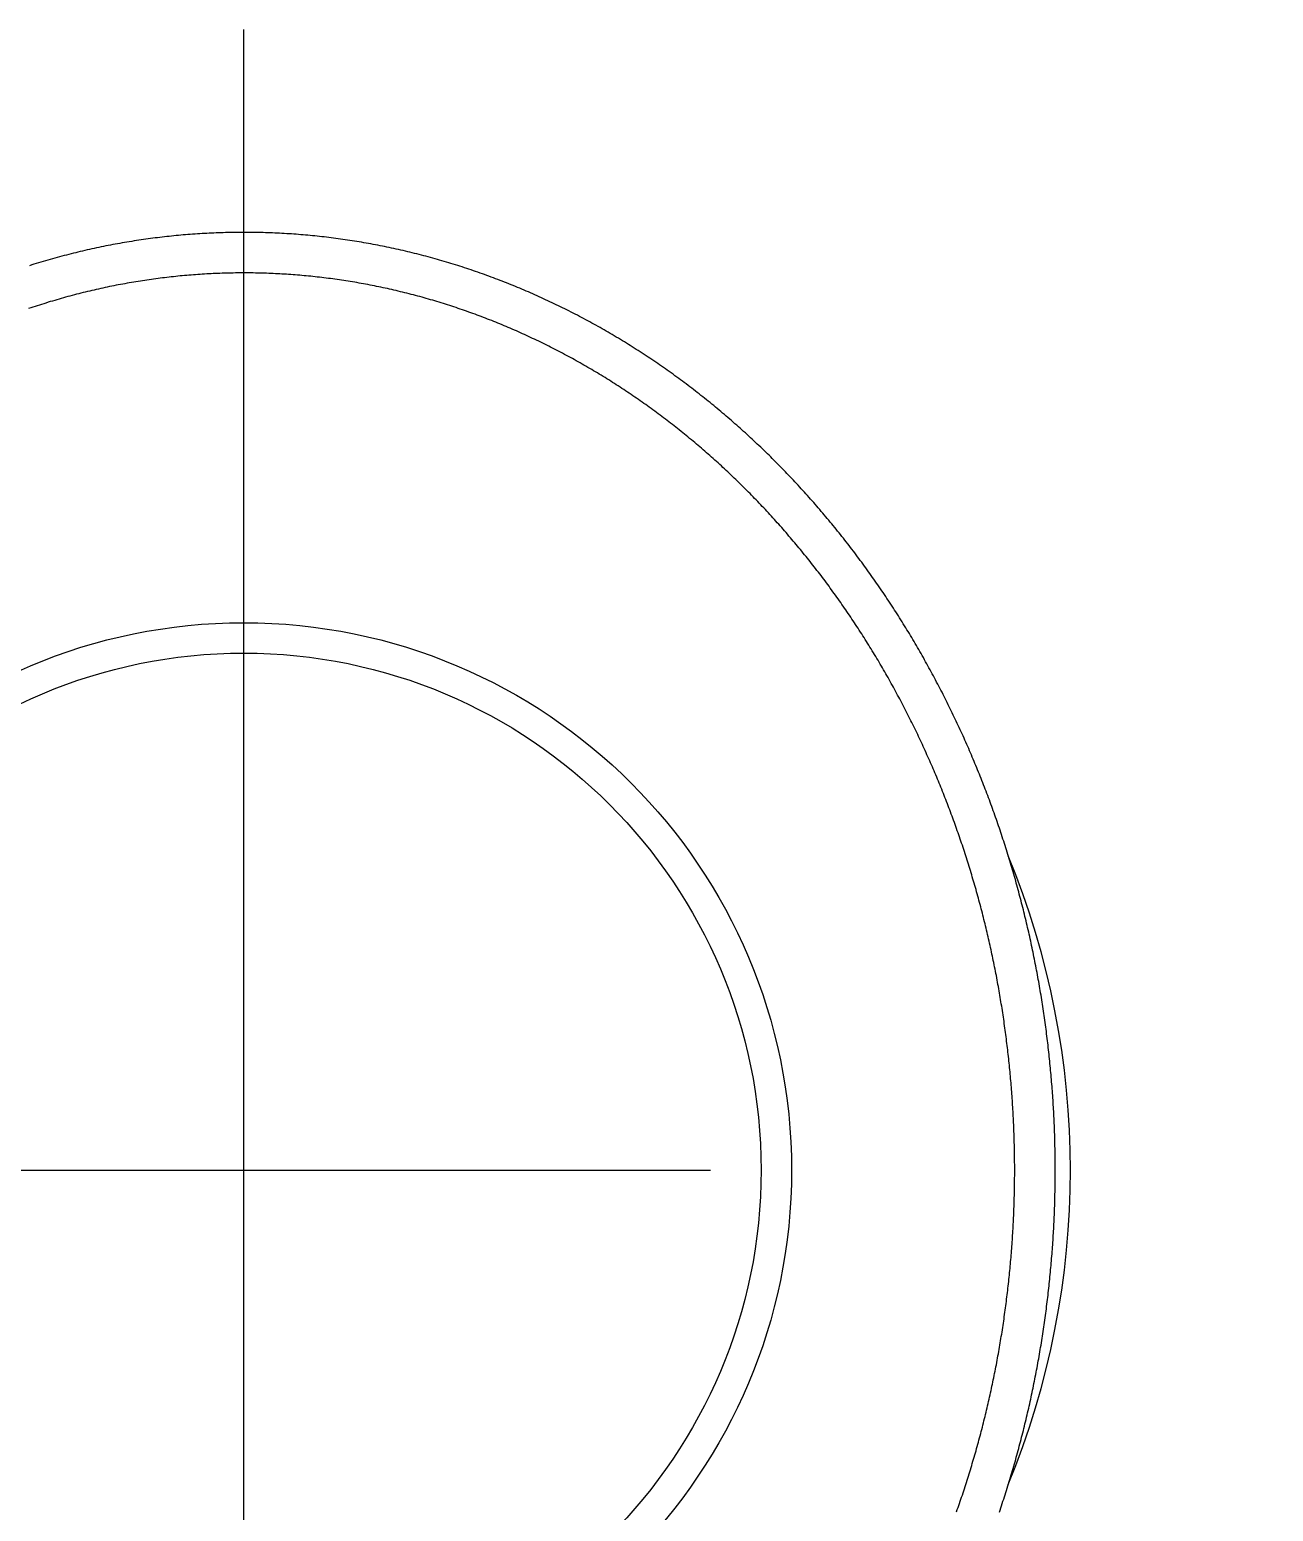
# Model space of a CAD drawing. Extents: x -34 to 19, y -49 to 62.
# Drawn here: x 6.39 to 18.65, y 45.09 to 59.71 of the extents above; entities that cross this region are included whole.
import ezdxf

# ---------------------------------------------------------------- set-up
doc = ezdxf.new("R2010")
doc.units = 0
doc.linetypes.add('CENTER', pattern=[50.8, 31.75, -6.35, 6.35, -6.35])
doc.layers.get('0').update_dxf_attribs({"linetype": 'CONTINUOUS'})
doc.layers.add('CENTER', color=1, linetype='CENTER')

msp = doc.modelspace()

# ---------------------------------------------------------------- linework, layer by layer
at = {"color": 7}
for points in [[(15.9489, 45.0855, 0), (15.9561, 45.107, 0), (15.9633, 45.1286, 0), (15.9705, 45.1501, 0), (15.9776, 45.1716, 0), (15.9847, 45.1932, 0), (15.9917, 45.2148, 0), (15.9987, 45.2364, 0), (16.0056, 45.258, 0), (16.0125, 45.2796, 0), (16.0193, 45.3012, 0), (16.0261, 45.3229, 0), (16.0328, 45.3445, 0), (16.0395, 45.3662, 0), (16.0461, 45.3879, 0), (16.0527, 45.4096, 0), (16.0592, 45.4313, 0), (16.0657, 45.4531, 0), (16.0721, 45.4748, 0), (16.0785, 45.4966, 0), (16.0849, 45.5183, 0), (16.0912, 45.5401, 0), (16.0974, 45.5619, 0), (16.1036, 45.5837, 0), (16.1098, 45.6056, 0), (16.1159, 45.6274, 0), (16.1219, 45.6492, 0), (16.1279, 45.6711, 0), (16.1339, 45.693, 0), (16.1398, 45.7149, 0), (16.1456, 45.7368, 0), (16.1514, 45.7587, 0), (16.1572, 45.7806, 0), (16.1629, 45.8026, 0), (16.1686, 45.8245, 0), (16.1742, 45.8465, 0), (16.1798, 45.8684, 0), (16.1853, 45.8904, 0), (16.1908, 45.9124, 0), (16.1962, 45.9344, 0), (16.2016, 45.9565, 0), (16.2069, 45.9785, 0), (16.2122, 46.0005, 0), (16.2174, 46.0226, 0), (16.2226, 46.0447, 0), (16.2277, 46.0667, 0), (16.2328, 46.0888, 0), (16.2379, 46.1109, 0), (16.2429, 46.133, 0), (16.2478, 46.1551, 0), (16.2527, 46.1773, 0), (16.2576, 46.1994, 0), (16.2624, 46.2216, 0), (16.2671, 46.2437, 0), (16.2718, 46.2659, 0), (16.2765, 46.2881, 0), (16.2811, 46.3103, 0), (16.2857, 46.3325, 0), (16.2902, 46.3547, 0), (16.2946, 46.3769, 0), (16.299, 46.3991, 0), (16.3034, 46.4213, 0), (16.3077, 46.4436, 0), (16.312, 46.4658, 0), (16.3162, 46.4881, 0), (16.3204, 46.5104, 0), (16.3245, 46.5327, 0), (16.3286, 46.555, 0), (16.3326, 46.5773, 0), (16.3366, 46.5996, 0), (16.3406, 46.6219, 0), (16.3445, 46.6442, 0), (16.3483, 46.6665, 0), (16.3521, 46.6889, 0), (16.3558, 46.7112, 0), (16.3595, 46.7336, 0), (16.3632, 46.7559, 0), (16.3668, 46.7783, 0), (16.3703, 46.8007, 0), (16.3738, 46.8231, 0), (16.3773, 46.8455, 0), (16.3807, 46.8679, 0), (16.3841, 46.8903, 0), (16.3874, 46.9127, 0), (16.3906, 46.9351, 0), (16.3939, 46.9576, 0), (16.397, 46.98, 0), (16.4001, 47.0024, 0), (16.4032, 47.0249, 0), (16.4062, 47.0473, 0), (16.4092, 47.0698, 0), (16.4121, 47.0923, 0), (16.415, 47.1147, 0), (16.4179, 47.1372, 0), (16.4206, 47.1597, 0), (16.4234, 47.1822, 0), (16.4261, 47.2047, 0), (16.4287, 47.2272, 0), (16.4313, 47.2497, 0), (16.4338, 47.2722, 0), (16.4363, 47.2948, 0), (16.4388, 47.3173, 0), (16.4412, 47.3398, 0), (16.4435, 47.3623, 0), (16.4458, 47.3849, 0), (16.4481, 47.4074, 0), (16.4503, 47.43, 0), (16.4525, 47.4525, 0), (16.4546, 47.4751, 0), (16.4566, 47.4977, 0), (16.4587, 47.5202, 0), (16.4606, 47.5428, 0), (16.4626, 47.5654, 0), (16.4644, 47.588, 0), (16.4662, 47.6106, 0), (16.468, 47.6331, 0), (16.4698, 47.6557, 0), (16.4714, 47.6783, 0), (16.4731, 47.7009, 0), (16.4746, 47.7235, 0), (16.4762, 47.7461, 0), (16.4777, 47.7687, 0), (16.4791, 47.7914, 0), (16.4805, 47.814, 0), (16.4818, 47.8366, 0), (16.4831, 47.8592, 0), (16.4844, 47.8818, 0), (16.4856, 47.9045, 0), (16.4867, 47.9271, 0), (16.4878, 47.9497, 0), (16.4889, 47.9724, 0), (16.4899, 47.995, 0), (16.4909, 48.0176, 0), (16.4918, 48.0403, 0), (16.4926, 48.0629, 0), (16.4935, 48.0856, 0), (16.4942, 48.1082, 0), (16.495, 48.1309, 0), (16.4956, 48.1535, 0), (16.4962, 48.1762, 0), (16.4968, 48.1988, 0), (16.4974, 48.2215, 0), (16.4978, 48.2441, 0), (16.4983, 48.2668, 0), (16.4986, 48.2894, 0), (16.499, 48.3121, 0), (16.4993, 48.3347, 0), (16.4995, 48.3574, 0), (16.4997, 48.3801, 0), (16.4999, 48.4027, 0), (16.4999, 48.4254, 0), (16.5, 48.448, 0), (16.5, 48.4707, 0), (16.4999, 48.4934, 0), (16.4998, 48.516, 0), (16.4997, 48.5387, 0), (16.4995, 48.5613, 0), (16.4993, 48.584, 0), (16.499, 48.6066, 0), (16.4986, 48.6293, 0), (16.4983, 48.652, 0), (16.4978, 48.6746, 0), (16.4974, 48.6973, 0), (16.4968, 48.7199, 0), (16.4962, 48.7426, 0), (16.4956, 48.7652, 0), (16.495, 48.7879, 0), (16.4942, 48.8105, 0), (16.4935, 48.8332, 0), (16.4926, 48.8558, 0), (16.4918, 48.8784, 0), (16.4909, 48.9011, 0), (16.4899, 48.9237, 0), (16.4889, 48.9464, 0), (16.4878, 48.969, 0), (16.4867, 48.9916, 0), (16.4856, 49.0143, 0), (16.4844, 49.0369, 0), (16.4831, 49.0595, 0), (16.4818, 49.0821, 0), (16.4805, 49.1047, 0), (16.4791, 49.1274, 0), (16.4777, 49.15, 0), (16.4762, 49.1726, 0), (16.4746, 49.1952, 0), (16.4731, 49.2178, 0), (16.4714, 49.2404, 0), (16.4698, 49.263, 0), (16.468, 49.2856, 0), (16.4662, 49.3082, 0), (16.4644, 49.3308, 0), (16.4626, 49.3533, 0), (16.4606, 49.3759, 0), (16.4587, 49.3985, 0), (16.4566, 49.4211, 0), (16.4546, 49.4436, 0), (16.4525, 49.4662, 0), (16.4503, 49.4887, 0), (16.4481, 49.5113, 0), (16.4458, 49.5338, 0), (16.4435, 49.5564, 0), (16.4412, 49.5789, 0), (16.4388, 49.6014, 0), (16.4363, 49.624, 0), (16.4338, 49.6465, 0), (16.4313, 49.669, 0), (16.4287, 49.6915, 0), (16.4261, 49.714, 0), (16.4234, 49.7365, 0), (16.4206, 49.759, 0), (16.4179, 49.7815, 0), (16.415, 49.804, 0), (16.4121, 49.8265, 0), (16.4092, 49.8489, 0), (16.4062, 49.8714, 0), (16.4032, 49.8938, 0), (16.4001, 49.9163, 0), (16.397, 49.9387, 0), (16.3939, 49.9612, 0), (16.3906, 49.9836, 0), (16.3874, 50.006, 0), (16.3841, 50.0284, 0), (16.3807, 50.0508, 0), (16.3773, 50.0733, 0), (16.3738, 50.0956, 0), (16.3703, 50.118, 0), (16.3668, 50.1404, 0), (16.3632, 50.1628, 0), (16.3595, 50.1851, 0), (16.3558, 50.2075, 0), (16.3521, 50.2299, 0), (16.3483, 50.2522, 0), (16.3445, 50.2745, 0), (16.3406, 50.2968, 0), (16.3366, 50.3192, 0), (16.3326, 50.3415, 0), (16.3286, 50.3638, 0), (16.3245, 50.3861, 0), (16.3204, 50.4083, 0), (16.3162, 50.4306, 0), (16.312, 50.4529, 0), (16.3077, 50.4751, 0), (16.3034, 50.4974, 0), (16.299, 50.5196, 0), (16.2946, 50.5418, 0), (16.2902, 50.5641, 0), (16.2856, 50.5863, 0), (16.2811, 50.6085, 0), (16.2765, 50.6307, 0), (16.2718, 50.6528, 0), (16.2671, 50.675, 0), (16.2624, 50.6972, 0), (16.2576, 50.7193, 0), (16.2527, 50.7415, 0), (16.2478, 50.7636, 0), (16.2429, 50.7857, 0), (16.2379, 50.8078, 0), (16.2328, 50.8299, 0), (16.2277, 50.852, 0), (16.2226, 50.8741, 0), (16.2174, 50.8961, 0), (16.2122, 50.9182, 0), (16.2069, 50.9402, 0), (16.2016, 50.9623, 0), (16.1962, 50.9843, 0), (16.1908, 51.0063, 0), (16.1853, 51.0283, 0), (16.1798, 51.0503, 0), (16.1742, 51.0723, 0), (16.1686, 51.0942, 0), (16.1629, 51.1162, 0), (16.1572, 51.1381, 0), (16.1514, 51.16, 0), (16.1456, 51.1819, 0), (16.1398, 51.2038, 0), (16.1339, 51.2257, 0), (16.1279, 51.2476, 0), (16.1219, 51.2695, 0), (16.1159, 51.2913, 0), (16.1098, 51.3132, 0), (16.1036, 51.335, 0), (16.0974, 51.3568, 0), (16.0912, 51.3786, 0), (16.0849, 51.4004, 0), (16.0785, 51.4222, 0), (16.0721, 51.4439, 0), (16.0657, 51.4657, 0), (16.0592, 51.4874, 0), (16.0527, 51.5091, 0), (16.0461, 51.5308, 0), (16.0395, 51.5525, 0), (16.0328, 51.5742, 0), (16.0261, 51.5959, 0), (16.0193, 51.6175, 0), (16.0125, 51.6391, 0), (16.0056, 51.6608, 0), (15.9987, 51.6824, 0), (15.9917, 51.704, 0), (15.9847, 51.7255, 0), (15.9776, 51.7471, 0), (15.9705, 51.7686, 0), (15.9633, 51.7902, 0), (15.9561, 51.8117, 0), (15.9489, 51.8332, 0), (15.9416, 51.8547, 0), (15.9342, 51.8761, 0), (15.9268, 51.8976, 0), (15.9194, 51.919, 0), (15.9119, 51.9405, 0), (15.9043, 51.9619, 0), (15.8967, 51.9833, 0), (15.8891, 52.0046, 0), (15.8814, 52.026, 0), (15.8736, 52.0473, 0), (15.8659, 52.0687, 0), (15.858, 52.09, 0), (15.8501, 52.1113, 0), (15.8422, 52.1326, 0), (15.8342, 52.1538, 0), (15.8262, 52.1751, 0), (15.8181, 52.1963, 0), (15.81, 52.2175, 0), (15.8018, 52.2387, 0), (15.7936, 52.2599, 0), (15.7853, 52.281, 0), (15.777, 52.3022, 0), (15.7686, 52.3233, 0), (15.7602, 52.3444, 0), (15.7517, 52.3655, 0), (15.7432, 52.3866, 0), (15.7346, 52.4076, 0), (15.726, 52.4287, 0), (15.7173, 52.4497, 0), (15.7086, 52.4707, 0), (15.6999, 52.4917, 0), (15.6911, 52.5126, 0), (15.6822, 52.5336, 0), (15.6733, 52.5545, 0), (15.6643, 52.5754, 0), (15.6553, 52.5963, 0), (15.6463, 52.6172, 0), (15.6372, 52.638, 0), (15.628, 52.6589, 0), (15.6188, 52.6797, 0), (15.6096, 52.7005, 0), (15.6003, 52.7212, 0), (15.5909, 52.742, 0), (15.5815, 52.7627, 0), (15.5721, 52.7834, 0), (15.5626, 52.8041, 0), (15.5531, 52.8248, 0), (15.5435, 52.8454, 0), (15.5338, 52.8661, 0), (15.5242, 52.8867, 0), (15.5144, 52.9072, 0), (15.5046, 52.9278, 0), (15.4948, 52.9484, 0), (15.4849, 52.9689, 0), (15.475, 52.9894, 0), (15.465, 53.0099, 0), (15.455, 53.0303, 0), (15.4449, 53.0508, 0), (15.4348, 53.0712, 0), (15.4246, 53.0916, 0), (15.4144, 53.1119, 0), (15.4041, 53.1323, 0), (15.3938, 53.1526, 0), (15.3834, 53.1729, 0), (15.373, 53.1932, 0), (15.3625, 53.2135, 0), (15.352, 53.2337, 0), (15.3414, 53.2539, 0), (15.3308, 53.2741, 0), (15.3202, 53.2943, 0), (15.3095, 53.3144, 0), (15.2987, 53.3345, 0), (15.2879, 53.3546, 0), (15.277, 53.3747, 0), (15.2661, 53.3948, 0), (15.2552, 53.4148, 0), (15.2441, 53.4348, 0), (15.2331, 53.4548, 0), (15.222, 53.4747, 0), (15.2108, 53.4947, 0), (15.1996, 53.5146, 0), (15.1884, 53.5344, 0), (15.1771, 53.5543, 0), (15.1657, 53.5741, 0), (15.1543, 53.5939, 0), (15.1429, 53.6137, 0), (15.1314, 53.6334, 0), (15.1198, 53.6532, 0), (15.1083, 53.6729, 0), (15.0966, 53.6925, 0), (15.0849, 53.7122, 0), (15.0732, 53.7318, 0), (15.0614, 53.7514, 0), (15.0496, 53.7709, 0), (15.0377, 53.7905, 0), (15.0258, 53.81, 0), (15.0138, 53.8295, 0), (15.0017, 53.8489, 0), (14.9897, 53.8683, 0), (14.9776, 53.8877, 0), (14.9654, 53.9071, 0), (14.9532, 53.9264, 0), (14.9409, 53.9457, 0), (14.9286, 53.965, 0), (14.9162, 53.9842, 0), (14.9038, 54.0035, 0), (14.8913, 54.0226, 0), (14.8788, 54.0418, 0), (14.8663, 54.0609, 0), (14.8537, 54.08, 0), (14.841, 54.0991, 0), (14.8283, 54.1181, 0), (14.8156, 54.1371, 0), (14.8028, 54.1561, 0), (14.79, 54.175, 0), (14.7771, 54.1939, 0), (14.7641, 54.2128, 0), (14.7511, 54.2317, 0), (14.7381, 54.2505, 0), (14.725, 54.2693, 0), (14.7119, 54.288, 0), (14.6987, 54.3067, 0), (14.6855, 54.3254, 0), (14.6723, 54.3441, 0), (14.6589, 54.3627, 0), (14.6456, 54.3813, 0), (14.6322, 54.3998, 0), (14.6187, 54.4184, 0), (14.6052, 54.4368, 0), (14.5917, 54.4553, 0), (14.5781, 54.4737, 0), (14.5644, 54.4921, 0), (14.5507, 54.5105, 0), (14.537, 54.5288, 0), (14.5232, 54.547, 0), (14.5094, 54.5653, 0), (14.4955, 54.5835, 0), (14.4816, 54.6017, 0), (14.4676, 54.6198, 0), (14.4536, 54.6379, 0), (14.4396, 54.656, 0), (14.4254, 54.674, 0), (14.4113, 54.692, 0), (14.3971, 54.71, 0), (14.3828, 54.7279, 0), (14.3685, 54.7458, 0), (14.3542, 54.7637, 0), (14.3398, 54.7815, 0), (14.3254, 54.7992, 0), (14.3109, 54.817, 0), (14.2964, 54.8347, 0), (14.2818, 54.8524, 0), (14.2672, 54.87, 0), (14.2525, 54.8876, 0), (14.2378, 54.9051, 0), (14.2231, 54.9226, 0), (14.2083, 54.9401, 0), (14.1934, 54.9576, 0), (14.1785, 54.975, 0), (14.1636, 54.9923, 0), (14.1486, 55.0096, 0), (14.1336, 55.0269, 0), (14.1185, 55.0442, 0), (14.1034, 55.0614, 0), (14.0882, 55.0785, 0), (14.073, 55.0956, 0), (14.0577, 55.1127, 0), (14.0424, 55.1298, 0), (14.0271, 55.1468, 0), (14.0117, 55.1637, 0), (13.9963, 55.1806, 0), (13.9808, 55.1975, 0), (13.9653, 55.2144, 0), (13.9497, 55.2312, 0), (13.9341, 55.2479, 0), (13.9184, 55.2646, 0), (13.9027, 55.2813, 0), (13.887, 55.2979, 0), (13.8712, 55.3145, 0), (13.8553, 55.3311, 0), (13.8394, 55.3476, 0), (13.8235, 55.3641, 0), (13.8075, 55.3805, 0), (13.7915, 55.3969, 0), (13.7754, 55.4132, 0), (13.7593, 55.4295, 0), (13.7432, 55.4457, 0), (13.727, 55.4619, 0), (13.7107, 55.4781, 0), (13.6945, 55.4942, 0), (13.6781, 55.5103, 0), (13.6618, 55.5263, 0), (13.6453, 55.5423, 0), (13.6289, 55.5583, 0), (13.6124, 55.5742, 0), (13.5958, 55.59, 0), (13.5792, 55.6058, 0), (13.5626, 55.6216, 0), (13.5459, 55.6373, 0), (13.5292, 55.653, 0), (13.5124, 55.6686, 0), (13.4956, 55.6842, 0), (13.4787, 55.6998, 0), (13.4618, 55.7152, 0), (13.4449, 55.7307, 0), (13.4279, 55.7461, 0), (13.4109, 55.7615, 0), (13.3938, 55.7768, 0), (13.3767, 55.792, 0), (13.3595, 55.8072, 0), (13.3423, 55.8224, 0), (13.3251, 55.8375, 0), (13.3078, 55.8526, 0), (13.2904, 55.8676, 0), (13.2731, 55.8826, 0), (13.2556, 55.8975, 0), (13.2382, 55.9124, 0), (13.2207, 55.9273, 0), (13.2031, 55.9421, 0), (13.1855, 55.9568, 0), (13.1679, 55.9715, 0), (13.1502, 55.9861, 0), (13.1325, 56.0007, 0), (13.1147, 56.0153, 0), (13.0969, 56.0298, 0), (13.0791, 56.0442, 0), (13.0612, 56.0586, 0), (13.0433, 56.073, 0), (13.0253, 56.0873, 0), (13.0072, 56.1015, 0), (12.9892, 56.1157, 0), (12.9711, 56.1299, 0), (12.9529, 56.144, 0), (12.9347, 56.158, 0), (12.9165, 56.172, 0), (12.8982, 56.186, 0), (12.8799, 56.1999, 0), (12.8615, 56.2138, 0), (12.8431, 56.2276, 0), (12.8246, 56.2413, 0), (12.8061, 56.255, 0), (12.7876, 56.2686, 0), (12.769, 56.2822, 0), (12.7504, 56.2958, 0), (12.7318, 56.3093, 0), (12.713, 56.3227, 0), (12.6943, 56.3361, 0), (12.6755, 56.3494, 0), (12.6567, 56.3627, 0), (12.6378, 56.3759, 0), (12.6189, 56.3891, 0), (12.6, 56.4022, 0), (12.581, 56.4153, 0), (12.5619, 56.4283, 0), (12.5428, 56.4413, 0), (12.5237, 56.4542, 0), (12.5046, 56.467, 0), (12.4854, 56.4798, 0), (12.4661, 56.4926, 0), (12.4469, 56.5052, 0), (12.4275, 56.5179, 0), (12.4082, 56.5304, 0), (12.3888, 56.543, 0), (12.3693, 56.5554, 0), (12.3499, 56.5678, 0), (12.3303, 56.5802, 0), (12.3108, 56.5925, 0), (12.2912, 56.6047, 0), (12.2715, 56.6169, 0), (12.2519, 56.629, 0), (12.2321, 56.6411, 0), (12.2124, 56.6531, 0), (12.1926, 56.665, 0), (12.1728, 56.6769, 0), (12.1529, 56.6888, 0), (12.133, 56.7005, 0), (12.113, 56.7123, 0), (12.093, 56.7239, 0), (12.073, 56.7355, 0), (12.0529, 56.7471, 0), (12.0328, 56.7586, 0), (12.0127, 56.77, 0), (11.9925, 56.7814, 0), (11.9723, 56.7927, 0), (11.952, 56.8039, 0), (11.9317, 56.8151, 0), (11.9114, 56.8262, 0), (11.891, 56.8373, 0), (11.8706, 56.8483, 0), (11.8501, 56.8592, 0), (11.8296, 56.8701, 0), (11.8091, 56.8809, 0), (11.7886, 56.8917, 0), (11.768, 56.9024, 0), (11.7473, 56.913, 0), (11.7267, 56.9236, 0), (11.706, 56.9341, 0), (11.6852, 56.9445, 0), (11.6645, 56.9549, 0), (11.6437, 56.9652, 0), (11.6228, 56.9755, 0), (11.6019, 56.9857, 0), (11.581, 56.9958, 0), (11.5601, 57.0059, 0), (11.5391, 57.0159, 0), (11.5181, 57.0258, 0), (11.4971, 57.0357, 0), (11.476, 57.0455, 0), (11.4549, 57.0552, 0), (11.4338, 57.0649, 0), (11.4126, 57.0745, 0), (11.3914, 57.084, 0), (11.3702, 57.0935, 0), (11.3489, 57.1029, 0), (11.3276, 57.1122, 0), (11.3063, 57.1215, 0), (11.2849, 57.1307, 0), (11.2635, 57.1399, 0), (11.2421, 57.1489, 0), (11.2207, 57.1579, 0), (11.1992, 57.1669, 0), (11.1777, 57.1757, 0), (11.1562, 57.1845, 0), (11.1346, 57.1933, 0), (11.113, 57.2019, 0), (11.0914, 57.2105, 0), (11.0698, 57.2191, 0), (11.0481, 57.2275, 0), (11.0264, 57.2359, 0), (11.0047, 57.2443, 0), (10.9829, 57.2525, 0), (10.9611, 57.2607, 0), (10.9393, 57.2688, 0), (10.9175, 57.2769, 0), (10.8956, 57.2848, 0), (10.8737, 57.2927, 0), (10.8518, 57.3006, 0), (10.8299, 57.3083, 0), (10.8079, 57.316, 0), (10.7859, 57.3237, 0), (10.7639, 57.3312, 0), (10.7419, 57.3387, 0), (10.7198, 57.3461, 0), (10.6977, 57.3535, 0), (10.6756, 57.3607, 0), (10.6535, 57.3679, 0), (10.6313, 57.375, 0), (10.6091, 57.3821, 0), (10.5869, 57.3891, 0), (10.5647, 57.396, 0), (10.5425, 57.4028, 0), (10.5202, 57.4096, 0), (10.4979, 57.4163, 0), (10.4756, 57.4229, 0), (10.4533, 57.4294, 0), (10.4309, 57.4359, 0), (10.4085, 57.4423, 0), (10.3861, 57.4486, 0), (10.3637, 57.4548, 0), (10.3413, 57.461, 0), (10.3188, 57.4671, 0), (10.2964, 57.4731, 0), (10.2739, 57.4791, 0), (10.2514, 57.485, 0), (10.2288, 57.4908, 0), (10.2063, 57.4965, 0), (10.1837, 57.5021, 0), (10.1611, 57.5077, 0), (10.1385, 57.5132, 0), (10.1159, 57.5187, 0), (10.0933, 57.524, 0), (10.0707, 57.5293, 0), (10.048, 57.5345, 0), (10.0253, 57.5396, 0), (10.0026, 57.5447, 0), (9.97989, 57.5497, 0), (9.95717, 57.5546, 0), (9.93442, 57.5594, 0), (9.91167, 57.5642, 0), (9.88889, 57.5688, 0), (9.86611, 57.5734, 0), (9.84331, 57.578, 0), (9.82049, 57.5824, 0), (9.79767, 57.5868, 0), (9.77483, 57.5911, 0), (9.75197, 57.5953, 0), (9.72911, 57.5995, 0), (9.70623, 57.6036, 0), (9.68334, 57.6076, 0), (9.66044, 57.6115, 0), (9.63752, 57.6153, 0), (9.6146, 57.6191, 0), (9.59166, 57.6228, 0), (9.56871, 57.6264, 0), (9.54576, 57.6299, 0), (9.52279, 57.6334, 0), (9.49981, 57.6368, 0), (9.47682, 57.6401, 0), (9.45383, 57.6433, 0), (9.43082, 57.6465, 0), (9.4078, 57.6496, 0), (9.38478, 57.6526, 0), (9.36175, 57.6555, 0), (9.33871, 57.6584, 0), (9.31566, 57.6611, 0), (9.2926, 57.6638, 0), (9.26954, 57.6665, 0), (9.24647, 57.669, 0), (9.22339, 57.6715, 0), (9.20031, 57.6738, 0), (9.17721, 57.6762, 0), (9.15412, 57.6784, 0), (9.13101, 57.6805, 0), (9.10791, 57.6826, 0), (9.08479, 57.6846, 0), (9.06167, 57.6865, 0), (9.03855, 57.6884, 0), (9.01542, 57.6901, 0), (8.99229, 57.6918, 0), (8.96916, 57.6934, 0), (8.94602, 57.695, 0), (8.92288, 57.6964, 0), (8.89974, 57.6978, 0), (8.87659, 57.6991, 0), (8.85344, 57.7003, 0), (8.83029, 57.7015, 0), (8.80713, 57.7025, 0), (8.78397, 57.7035, 0), (8.76081, 57.7044, 0), (8.73765, 57.7053, 0), (8.71448, 57.706, 0), (8.69131, 57.7067, 0), (8.66814, 57.7073, 0), (8.64497, 57.7078, 0), (8.6218, 57.7083, 0), (8.59862, 57.7087, 0), (8.57545, 57.709, 0), (8.55227, 57.7092, 0), (8.52909, 57.7093, 0), (8.50591, 57.7094, 0), (8.48273, 57.7093, 0), (8.45955, 57.7092, 0), (8.43637, 57.7091, 0), (8.41319, 57.7088, 0), (8.39001, 57.7085, 0), (8.36682, 57.7081, 0), (8.34364, 57.7076, 0), (8.32046, 57.707, 0), (8.29728, 57.7064, 0), (8.27409, 57.7057, 0), (8.25091, 57.7049, 0), (8.22773, 57.704, 0), (8.20455, 57.7031, 0), (8.18138, 57.702, 0), (8.1582, 57.7009, 0), (8.13502, 57.6997, 0), (8.11185, 57.6985, 0), (8.08867, 57.6971, 0), (8.0655, 57.6957, 0), (8.04233, 57.6942, 0), (8.01916, 57.6926, 0), (7.996, 57.691, 0), (7.97283, 57.6893, 0), (7.94967, 57.6875, 0), (7.92651, 57.6856, 0), (7.90336, 57.6836, 0), (7.8802, 57.6816, 0), (7.85705, 57.6794, 0), (7.8339, 57.6772, 0), (7.81076, 57.675, 0), (7.78762, 57.6726, 0), (7.76448, 57.6702, 0), (7.74134, 57.6677, 0), (7.71821, 57.6651, 0), (7.69509, 57.6624, 0), (7.67196, 57.6597, 0), (7.64884, 57.6569, 0), (7.62573, 57.654, 0), (7.60261, 57.651, 0), (7.5795, 57.6479, 0), (7.5564, 57.6448, 0), (7.5333, 57.6416, 0), (7.5102, 57.6383, 0), (7.48711, 57.6349, 0), (7.46402, 57.6315, 0), (7.44093, 57.628, 0), (7.41785, 57.6244, 0), (7.39478, 57.6207, 0), (7.37171, 57.6169, 0), (7.34865, 57.6131, 0), (7.32559, 57.6092, 0), (7.30253, 57.6052, 0), (7.27948, 57.6011, 0), (7.25644, 57.5969, 0), (7.2334, 57.5927, 0), (7.21037, 57.5884, 0), (7.18734, 57.584, 0), (7.16432, 57.5795, 0), (7.14131, 57.575, 0), (7.1183, 57.5704, 0), (7.0953, 57.5657, 0), (7.0723, 57.5609, 0), (7.04932, 57.556, 0), (7.02634, 57.5511, 0), (7.00336, 57.5461, 0), (6.98039, 57.541, 0), (6.95744, 57.5358, 0), (6.93448, 57.5305, 0), (6.91154, 57.5252, 0), (6.8886, 57.5198, 0), (6.86567, 57.5143, 0), (6.84275, 57.5087, 0), (6.81984, 57.5031, 0), (6.79693, 57.4973, 0), (6.77404, 57.4915, 0), (6.75115, 57.4856, 0), (6.72827, 57.4797, 0), (6.7054, 57.4736, 0), (6.68254, 57.4675, 0), (6.65969, 57.4613, 0), (6.63684, 57.455, 0), (6.61401, 57.4486, 0), (6.59118, 57.4422, 0), (6.56837, 57.4357, 0), (6.54556, 57.4291, 0), (6.52277, 57.4224, 0), (6.49998, 57.4156, 0), (6.4772, 57.4088, 0), (6.45444, 57.4019, 0), (6.43168, 57.3949, 0), (6.40894, 57.3878, 0), (6.3862, 57.3806, 0)], [(15.5272, 45.0903, 0), (15.5345, 45.1108, 0), (15.5417, 45.1314, 0), (15.5488, 45.152, 0), (15.556, 45.1726, 0), (15.563, 45.1932, 0), (15.57, 45.2139, 0), (15.577, 45.2345, 0), (15.5839, 45.2552, 0), (15.5908, 45.2759, 0), (15.5976, 45.2966, 0), (15.6044, 45.3173, 0), (15.6112, 45.338, 0), (15.6179, 45.3588, 0), (15.6245, 45.3795, 0), (15.6311, 45.4003, 0), (15.6377, 45.4211, 0), (15.6442, 45.4419, 0), (15.6506, 45.4627, 0), (15.6571, 45.4836, 0), (15.6634, 45.5044, 0), (15.6698, 45.5253, 0), (15.676, 45.5461, 0), (15.6823, 45.567, 0), (15.6885, 45.5879, 0), (15.6946, 45.6088, 0), (15.7007, 45.6298, 0), (15.7067, 45.6507, 0), (15.7127, 45.6716, 0), (15.7187, 45.6926, 0), (15.7246, 45.7136, 0), (15.7305, 45.7346, 0), (15.7363, 45.7556, 0), (15.7421, 45.7766, 0), (15.7478, 45.7976, 0), (15.7535, 45.8187, 0), (15.7591, 45.8397, 0), (15.7647, 45.8608, 0), (15.7702, 45.8819, 0), (15.7757, 45.903, 0), (15.7812, 45.9241, 0), (15.7866, 45.9452, 0), (15.7919, 45.9663, 0), (15.7972, 45.9875, 0), (15.8025, 46.0086, 0), (15.8077, 46.0298, 0), (15.8129, 46.0509, 0), (15.818, 46.0721, 0), (15.8231, 46.0933, 0), (15.8281, 46.1145, 0), (15.8331, 46.1357, 0), (15.8381, 46.157, 0), (15.843, 46.1782, 0), (15.8478, 46.1995, 0), (15.8526, 46.2207, 0), (15.8574, 46.242, 0), (15.8621, 46.2633, 0), (15.8667, 46.2846, 0), (15.8714, 46.3059, 0), (15.8759, 46.3272, 0), (15.8804, 46.3485, 0), (15.8849, 46.3698, 0), (15.8894, 46.3912, 0), (15.8937, 46.4125, 0), (15.8981, 46.4339, 0), (15.9024, 46.4553, 0), (15.9066, 46.4766, 0), (15.9108, 46.498, 0), (15.915, 46.5194, 0), (15.9191, 46.5408, 0), (15.9232, 46.5623, 0), (15.9272, 46.5837, 0), (15.9312, 46.6051, 0), (15.9351, 46.6266, 0), (15.939, 46.648, 0), (15.9428, 46.6695, 0), (15.9466, 46.6909, 0), (15.9503, 46.7124, 0), (15.954, 46.7339, 0), (15.9577, 46.7554, 0), (15.9613, 46.7769, 0), (15.9648, 46.7984, 0), (15.9683, 46.8199, 0), (15.9718, 46.8414, 0), (15.9752, 46.863, 0), (15.9786, 46.8845, 0), (15.9819, 46.9061, 0), (15.9852, 46.9276, 0), (15.9884, 46.9492, 0), (15.9916, 46.9707, 0), (15.9948, 46.9923, 0), (15.9978, 47.0139, 0), (16.0009, 47.0355, 0), (16.0039, 47.0571, 0), (16.0069, 47.0787, 0), (16.0098, 47.1003, 0), (16.0126, 47.1219, 0), (16.0154, 47.1435, 0), (16.0182, 47.1652, 0), (16.0209, 47.1868, 0), (16.0236, 47.2084, 0), (16.0263, 47.2301, 0), (16.0288, 47.2517, 0), (16.0314, 47.2734, 0), (16.0339, 47.2951, 0), (16.0363, 47.3167, 0), (16.0387, 47.3384, 0), (16.0411, 47.3601, 0), (16.0434, 47.3818, 0), (16.0457, 47.4034, 0), (16.0479, 47.4251, 0), (16.05, 47.4468, 0), (16.0522, 47.4685, 0), (16.0542, 47.4903, 0), (16.0563, 47.512, 0), (16.0583, 47.5337, 0), (16.0602, 47.5554, 0), (16.0621, 47.5771, 0), (16.064, 47.5989, 0), (16.0658, 47.6206, 0), (16.0675, 47.6423, 0), (16.0692, 47.6641, 0), (16.0709, 47.6858, 0), (16.0725, 47.7076, 0), (16.0741, 47.7293, 0), (16.0756, 47.7511, 0), (16.0771, 47.7728, 0), (16.0785, 47.7946, 0), (16.0799, 47.8164, 0), (16.0812, 47.8381, 0), (16.0825, 47.8599, 0), (16.0838, 47.8817, 0), (16.085, 47.9035, 0), (16.0861, 47.9252, 0), (16.0872, 47.947, 0), (16.0883, 47.9688, 0), (16.0893, 47.9906, 0), (16.0903, 48.0124, 0), (16.0912, 48.0342, 0), (16.0921, 48.056, 0), (16.0929, 48.0778, 0), (16.0937, 48.0995, 0), (16.0944, 48.1213, 0), (16.0951, 48.1431, 0), (16.0958, 48.1649, 0), (16.0964, 48.1868, 0), (16.0969, 48.2086, 0), (16.0975, 48.2304, 0), (16.0979, 48.2522, 0), (16.0983, 48.274, 0), (16.0987, 48.2958, 0), (16.099, 48.3176, 0), (16.0993, 48.3394, 0), (16.0995, 48.3612, 0), (16.0997, 48.383, 0), (16.0999, 48.4048, 0), (16.0999, 48.4266, 0), (16.1, 48.4485, 0), (16.1, 48.4703, 0), (16.0999, 48.4921, 0), (16.0999, 48.5139, 0), (16.0997, 48.5357, 0), (16.0995, 48.5575, 0), (16.0993, 48.5793, 0), (16.099, 48.6011, 0), (16.0987, 48.6229, 0), (16.0983, 48.6448, 0), (16.0979, 48.6666, 0), (16.0975, 48.6884, 0), (16.0969, 48.7102, 0), (16.0964, 48.732, 0), (16.0958, 48.7538, 0), (16.0951, 48.7756, 0), (16.0944, 48.7974, 0), (16.0937, 48.8192, 0), (16.0929, 48.841, 0), (16.0921, 48.8628, 0), (16.0912, 48.8846, 0), (16.0903, 48.9064, 0), (16.0893, 48.9281, 0), (16.0883, 48.9499, 0), (16.0872, 48.9717, 0), (16.0861, 48.9935, 0), (16.085, 49.0153, 0), (16.0838, 49.0371, 0), (16.0825, 49.0588, 0), (16.0812, 49.0806, 0), (16.0799, 49.1024, 0), (16.0785, 49.1241, 0), (16.0771, 49.1459, 0), (16.0756, 49.1677, 0), (16.0741, 49.1894, 0), (16.0725, 49.2112, 0), (16.0709, 49.2329, 0), (16.0692, 49.2547, 0), (16.0675, 49.2764, 0), (16.0658, 49.2981, 0), (16.064, 49.3199, 0), (16.0621, 49.3416, 0), (16.0602, 49.3633, 0), (16.0583, 49.385, 0), (16.0563, 49.4068, 0), (16.0542, 49.4285, 0), (16.0522, 49.4502, 0), (16.05, 49.4719, 0), (16.0479, 49.4936, 0), (16.0457, 49.5153, 0), (16.0434, 49.537, 0), (16.0411, 49.5586, 0), (16.0387, 49.5803, 0), (16.0363, 49.602, 0), (16.0339, 49.6237, 0), (16.0314, 49.6453, 0), (16.0288, 49.667, 0), (16.0263, 49.6886, 0), (16.0236, 49.7103, 0), (16.0209, 49.7319, 0), (16.0182, 49.7536, 0), (16.0154, 49.7752, 0), (16.0126, 49.7968, 0), (16.0098, 49.8184, 0), (16.0069, 49.84, 0), (16.0039, 49.8616, 0), (16.0009, 49.8832, 0), (15.9978, 49.9048, 0), (15.9948, 49.9264, 0), (15.9916, 49.948, 0), (15.9884, 49.9695, 0), (15.9852, 49.9911, 0), (15.9819, 50.0127, 0), (15.9786, 50.0342, 0), (15.9752, 50.0557, 0), (15.9718, 50.0773, 0), (15.9683, 50.0988, 0), (15.9648, 50.1203, 0), (15.9613, 50.1418, 0), (15.9577, 50.1633, 0), (15.954, 50.1848, 0), (15.9503, 50.2063, 0), (15.9466, 50.2278, 0), (15.9428, 50.2493, 0), (15.939, 50.2707, 0), (15.9351, 50.2922, 0), (15.9312, 50.3136, 0), (15.9272, 50.335, 0), (15.9232, 50.3565, 0), (15.9191, 50.3779, 0), (15.915, 50.3993, 0), (15.9108, 50.4207, 0), (15.9066, 50.4421, 0), (15.9024, 50.4635, 0), (15.8981, 50.4848, 0), (15.8937, 50.5062, 0), (15.8894, 50.5275, 0), (15.8849, 50.5489, 0), (15.8804, 50.5702, 0), (15.8759, 50.5915, 0), (15.8714, 50.6129, 0), (15.8667, 50.6342, 0), (15.8621, 50.6554, 0), (15.8574, 50.6767, 0), (15.8526, 50.698, 0), (15.8478, 50.7193, 0), (15.843, 50.7405, 0), (15.8381, 50.7617, 0), (15.8331, 50.783, 0), (15.8281, 50.8042, 0), (15.8231, 50.8254, 0), (15.818, 50.8466, 0), (15.8129, 50.8678, 0), (15.8077, 50.889, 0), (15.8025, 50.9101, 0), (15.7972, 50.9313, 0), (15.7919, 50.9524, 0), (15.7866, 50.9735, 0), (15.7812, 50.9946, 0), (15.7757, 51.0158, 0), (15.7702, 51.0368, 0), (15.7647, 51.0579, 0), (15.7591, 51.079, 0), (15.7535, 51.1, 0), (15.7478, 51.1211, 0), (15.7421, 51.1421, 0), (15.7363, 51.1631, 0), (15.7305, 51.1841, 0), (15.7246, 51.2051, 0), (15.7187, 51.2261, 0), (15.7128, 51.2471, 0), (15.7067, 51.268, 0), (15.7007, 51.289, 0), (15.6946, 51.3099, 0), (15.6885, 51.3308, 0), (15.6823, 51.3517, 0), (15.676, 51.3726, 0), (15.6698, 51.3935, 0), (15.6634, 51.4143, 0), (15.6571, 51.4352, 0), (15.6507, 51.456, 0), (15.6442, 51.4768, 0), (15.6377, 51.4976, 0), (15.6311, 51.5184, 0), (15.6245, 51.5392, 0), (15.6179, 51.5599, 0), (15.6112, 51.5807, 0), (15.6044, 51.6014, 0), (15.5976, 51.6221, 0), (15.5908, 51.6428, 0), (15.5839, 51.6635, 0), (15.577, 51.6842, 0), (15.57, 51.7048, 0), (15.563, 51.7255, 0), (15.556, 51.7461, 0), (15.5488, 51.7667, 0), (15.5417, 51.7873, 0), (15.5345, 51.8079, 0), (15.5272, 51.8284, 0), (15.5199, 51.849, 0), (15.5126, 51.8695, 0), (15.5052, 51.89, 0), (15.4978, 51.9105, 0), (15.4903, 51.931, 0), (15.4828, 51.9515, 0), (15.4752, 51.9719, 0), (15.4676, 51.9924, 0), (15.4599, 52.0128, 0), (15.4522, 52.0332, 0), (15.4444, 52.0536, 0), (15.4366, 52.0739, 0), (15.4288, 52.0943, 0), (15.4209, 52.1146, 0), (15.4129, 52.1349, 0), (15.4049, 52.1552, 0), (15.3969, 52.1755, 0), (15.3888, 52.1958, 0), (15.3807, 52.216, 0), (15.3725, 52.2363, 0), (15.3643, 52.2565, 0), (15.356, 52.2767, 0), (15.3477, 52.2968, 0), (15.3393, 52.317, 0), (15.3309, 52.3371, 0), (15.3225, 52.3572, 0), (15.314, 52.3773, 0), (15.3054, 52.3974, 0), (15.2968, 52.4175, 0), (15.2882, 52.4375, 0), (15.2795, 52.4576, 0), (15.2708, 52.4776, 0), (15.262, 52.4975, 0), (15.2532, 52.5175, 0), (15.2443, 52.5375, 0), (15.2354, 52.5574, 0), (15.2264, 52.5773, 0), (15.2174, 52.5972, 0), (15.2083, 52.617, 0), (15.1992, 52.6369, 0), (15.1901, 52.6567, 0), (15.1809, 52.6765, 0), (15.1716, 52.6963, 0), (15.1623, 52.7161, 0), (15.153, 52.7358, 0), (15.1436, 52.7556, 0), (15.1342, 52.7753, 0), (15.1247, 52.7949, 0), (15.1152, 52.8146, 0), (15.1056, 52.8342, 0), (15.096, 52.8539, 0), (15.0864, 52.8735, 0), (15.0766, 52.893, 0), (15.0669, 52.9126, 0), (15.0571, 52.9321, 0), (15.0472, 52.9516, 0), (15.0373, 52.9711, 0), (15.0274, 52.9906, 0), (15.0174, 53.01, 0), (15.0074, 53.0294, 0), (14.9973, 53.0488, 0), (14.9872, 53.0682, 0), (14.977, 53.0876, 0), (14.9668, 53.1069, 0), (14.9565, 53.1262, 0), (14.9462, 53.1455, 0), (14.9358, 53.1647, 0), (14.9254, 53.184, 0), (14.915, 53.2032, 0), (14.9045, 53.2224, 0), (14.8939, 53.2415, 0), (14.8833, 53.2607, 0), (14.8727, 53.2798, 0), (14.862, 53.2989, 0), (14.8513, 53.318, 0), (14.8405, 53.337, 0), (14.8297, 53.356, 0), (14.8188, 53.375, 0), (14.8079, 53.394, 0), (14.7969, 53.4129, 0), (14.7859, 53.4318, 0), (14.7749, 53.4507, 0), (14.7638, 53.4696, 0), (14.7526, 53.4884, 0), (14.7414, 53.5072, 0), (14.7302, 53.526, 0), (14.7189, 53.5448, 0), (14.7076, 53.5635, 0), (14.6962, 53.5822, 0), (14.6848, 53.6009, 0), (14.6733, 53.6195, 0), (14.6618, 53.6381, 0), (14.6502, 53.6567, 0), (14.6386, 53.6753, 0), (14.627, 53.6938, 0), (14.6153, 53.7123, 0), (14.6035, 53.7308, 0), (14.5918, 53.7492, 0), (14.5799, 53.7676, 0), (14.5681, 53.786, 0), (14.5561, 53.8044, 0), (14.5442, 53.8227, 0), (14.5322, 53.841, 0), (14.5201, 53.8593, 0), (14.508, 53.8775, 0), (14.4958, 53.8957, 0), (14.4837, 53.9139, 0), (14.4714, 53.9321, 0), (14.4591, 53.9502, 0), (14.4468, 53.9683, 0), (14.4344, 53.9863, 0), (14.422, 54.0043, 0), (14.4096, 54.0223, 0), (14.3971, 54.0403, 0), (14.3845, 54.0582, 0), (14.3719, 54.0761, 0), (14.3593, 54.094, 0), (14.3466, 54.1118, 0), (14.3339, 54.1296, 0), (14.3211, 54.1474, 0), (14.3083, 54.1651, 0), (14.2954, 54.1828, 0), (14.2825, 54.2005, 0), (14.2696, 54.2181, 0), (14.2566, 54.2357, 0), (14.2435, 54.2533, 0), (14.2304, 54.2709, 0), (14.2173, 54.2884, 0), (14.2042, 54.3058, 0), (14.1909, 54.3233, 0), (14.1777, 54.3407, 0), (14.1644, 54.358, 0), (14.151, 54.3754, 0), (14.1376, 54.3927, 0), (14.1242, 54.4099, 0), (14.1107, 54.4271, 0), (14.0972, 54.4443, 0), (14.0836, 54.4615, 0), (14.07, 54.4786, 0), (14.0564, 54.4957, 0), (14.0427, 54.5127, 0), (14.029, 54.5297, 0), (14.0152, 54.5467, 0), (14.0014, 54.5637, 0), (13.9875, 54.5806, 0), (13.9736, 54.5974, 0), (13.9596, 54.6143, 0), (13.9456, 54.631, 0), (13.9316, 54.6478, 0), (13.9175, 54.6645, 0), (13.9034, 54.6812, 0), (13.8892, 54.6978, 0), (13.875, 54.7144, 0), (13.8607, 54.731, 0), (13.8464, 54.7475, 0), (13.8321, 54.764, 0), (13.8177, 54.7805, 0), (13.8033, 54.7969, 0), (13.7888, 54.8133, 0), (13.7743, 54.8296, 0), (13.7598, 54.8459, 0), (13.7452, 54.8621, 0), (13.7305, 54.8784, 0), (13.7158, 54.8945, 0), (13.7011, 54.9107, 0), (13.6864, 54.9268, 0), (13.6715, 54.9428, 0), (13.6567, 54.9588, 0), (13.6418, 54.9748, 0), (13.6269, 54.9908, 0), (13.6119, 55.0067, 0), (13.5969, 55.0225, 0), (13.5818, 55.0383, 0), (13.5667, 55.0541, 0), (13.5516, 55.0698, 0), (13.5364, 55.0855, 0), (13.5212, 55.1012, 0), (13.5059, 55.1168, 0), (13.4906, 55.1324, 0), (13.4753, 55.1479, 0), (13.4599, 55.1634, 0), (13.4444, 55.1788, 0), (13.429, 55.1942, 0), (13.4134, 55.2096, 0), (13.3979, 55.2249, 0), (13.3823, 55.2401, 0), (13.3667, 55.2554, 0), (13.351, 55.2706, 0), (13.3353, 55.2857, 0), (13.3195, 55.3008, 0), (13.3037, 55.3159, 0), (13.2879, 55.3309, 0), (13.272, 55.3458, 0), (13.256, 55.3608, 0), (13.2401, 55.3756, 0), (13.2241, 55.3905, 0), (13.208, 55.4053, 0), (13.1919, 55.42, 0), (13.1758, 55.4347, 0), (13.1596, 55.4494, 0), (13.1434, 55.464, 0), (13.1272, 55.4786, 0), (13.1109, 55.4931, 0), (13.0946, 55.5076, 0), (13.0782, 55.522, 0), (13.0618, 55.5364, 0), (13.0453, 55.5507, 0), (13.0289, 55.565, 0), (13.0123, 55.5793, 0), (12.9958, 55.5935, 0), (12.9791, 55.6076, 0), (12.9625, 55.6218, 0), (12.9458, 55.6358, 0), (12.9291, 55.6498, 0), (12.9123, 55.6638, 0), (12.8955, 55.6777, 0), (12.8786, 55.6916, 0), (12.8618, 55.7054, 0), (12.8448, 55.7192, 0), (12.8279, 55.733, 0), (12.8108, 55.7466, 0), (12.7938, 55.7603, 0), (12.7767, 55.7739, 0), (12.7596, 55.7874, 0), (12.7424, 55.8009, 0), (12.7252, 55.8144, 0), (12.7079, 55.8278, 0), (12.6907, 55.8411, 0), (12.6733, 55.8544, 0), (12.656, 55.8677, 0), (12.6386, 55.8809, 0), (12.6211, 55.8941, 0), (12.6036, 55.9072, 0), (12.5861, 55.9202, 0), (12.5685, 55.9332, 0), (12.5509, 55.9462, 0), (12.5333, 55.9591, 0), (12.5156, 55.972, 0), (12.4979, 55.9848, 0), (12.4801, 55.9975, 0), (12.4623, 56.0102, 0), (12.4445, 56.0229, 0), (12.4266, 56.0355, 0), (12.4087, 56.0481, 0), (12.3908, 56.0606, 0), (12.3728, 56.073, 0), (12.3547, 56.0854, 0), (12.3367, 56.0978, 0), (12.3186, 56.1101, 0), (12.3004, 56.1223, 0), (12.2823, 56.1345, 0), (12.264, 56.1466, 0), (12.2458, 56.1587, 0), (12.2275, 56.1707, 0), (12.2092, 56.1827, 0), (12.1908, 56.1947, 0), (12.1724, 56.2065, 0), (12.154, 56.2184, 0), (12.1355, 56.2301, 0), (12.117, 56.2418, 0), (12.0984, 56.2535, 0), (12.0799, 56.2651, 0), (12.0612, 56.2766, 0), (12.0426, 56.2881, 0), (12.0239, 56.2996, 0), (12.0052, 56.311, 0), (11.9864, 56.3223, 0), (11.9676, 56.3336, 0), (11.9487, 56.3448, 0), (11.9299, 56.3559, 0), (11.911, 56.367, 0), (11.892, 56.3781, 0), (11.873, 56.3891, 0), (11.854, 56.4, 0), (11.835, 56.4109, 0), (11.8159, 56.4217, 0), (11.7968, 56.4325, 0), (11.7776, 56.4432, 0), (11.7584, 56.4539, 0), (11.7392, 56.4645, 0), (11.7199, 56.475, 0), (11.7006, 56.4855, 0), (11.6813, 56.4959, 0), (11.6619, 56.5063, 0), (11.6425, 56.5166, 0), (11.6231, 56.5268, 0), (11.6036, 56.537, 0), (11.5841, 56.5471, 0), (11.5646, 56.5572, 0), (11.545, 56.5672, 0), (11.5254, 56.5772, 0), (11.5058, 56.587, 0), (11.4862, 56.5969, 0), (11.4665, 56.6066, 0), (11.4467, 56.6163, 0), (11.427, 56.626, 0), (11.4072, 56.6356, 0), (11.3874, 56.6451, 0), (11.3676, 56.6545, 0), (11.3477, 56.6639, 0), (11.3278, 56.6733, 0), (11.3078, 56.6825, 0), (11.2879, 56.6917, 0), (11.2679, 56.7009, 0), (11.2479, 56.71, 0), (11.2278, 56.719, 0), (11.2077, 56.728, 0), (11.1876, 56.7369, 0), (11.1675, 56.7457, 0), (11.1473, 56.7545, 0), (11.1271, 56.7632, 0), (11.1069, 56.7718, 0), (11.0867, 56.7804, 0), (11.0664, 56.7889, 0), (11.0461, 56.7974, 0), (11.0257, 56.8057, 0), (11.0054, 56.8141, 0), (10.985, 56.8223, 0), (10.9646, 56.8305, 0), (10.9442, 56.8386, 0), (10.9237, 56.8467, 0), (10.9032, 56.8547, 0), (10.8827, 56.8626, 0), (10.8622, 56.8705, 0), (10.8416, 56.8783, 0), (10.8211, 56.886, 0), (10.8005, 56.8937, 0), (10.7798, 56.9013, 0), (10.7592, 56.9088, 0), (10.7385, 56.9163, 0), (10.7178, 56.9237, 0), (10.6971, 56.931, 0), (10.6763, 56.9383, 0), (10.6556, 56.9455, 0), (10.6348, 56.9526, 0), (10.6139, 56.9597, 0), (10.5931, 56.9667, 0), (10.5723, 56.9736, 0), (10.5514, 56.9805, 0), (10.5305, 56.9873, 0), (10.5096, 56.994, 0), (10.4886, 57.0007, 0), (10.4677, 57.0073, 0), (10.4467, 57.0138, 0), (10.4257, 57.0202, 0), (10.4046, 57.0266, 0), (10.3836, 57.0329, 0), (10.3625, 57.0392, 0), (10.3415, 57.0454, 0), (10.3204, 57.0515, 0), (10.2992, 57.0575, 0), (10.2781, 57.0635, 0), (10.257, 57.0694, 0), (10.2358, 57.0752, 0), (10.2146, 57.0809, 0), (10.1934, 57.0866, 0), (10.1722, 57.0922, 0), (10.1509, 57.0978, 0), (10.1297, 57.1033, 0), (10.1084, 57.1087, 0), (10.0871, 57.114, 0), (10.0658, 57.1193, 0), (10.0445, 57.1244, 0), (10.0231, 57.1296, 0), (10.0018, 57.1346, 0), (9.98043, 57.1396, 0), (9.95905, 57.1445, 0), (9.93766, 57.1494, 0), (9.91625, 57.1541, 0), (9.89483, 57.1588, 0), (9.87339, 57.1634, 0), (9.85194, 57.168, 0), (9.83048, 57.1725, 0), (9.80901, 57.1769, 0), (9.78752, 57.1812, 0), (9.76602, 57.1855, 0), (9.7445, 57.1897, 0), (9.72298, 57.1938, 0), (9.70144, 57.1979, 0), (9.67989, 57.2019, 0), (9.65833, 57.2058, 0), (9.63676, 57.2096, 0), (9.61518, 57.2134, 0), (9.59359, 57.2171, 0), (9.57198, 57.2207, 0), (9.55037, 57.2243, 0), (9.52875, 57.2278, 0), (9.50712, 57.2312, 0), (9.48547, 57.2345, 0), (9.46382, 57.2378, 0), (9.44216, 57.241, 0), (9.42049, 57.2441, 0), (9.39882, 57.2472, 0), (9.37713, 57.2501, 0), (9.35544, 57.253, 0), (9.33374, 57.2559, 0), (9.31203, 57.2586, 0), (9.29031, 57.2613, 0), (9.26859, 57.2639, 0), (9.24686, 57.2665, 0), (9.22512, 57.2689, 0), (9.20338, 57.2713, 0), (9.18163, 57.2736, 0), (9.15987, 57.2759, 0), (9.13811, 57.2781, 0), (9.11634, 57.2802, 0), (9.09457, 57.2822, 0), (9.0728, 57.2842, 0), (9.05101, 57.286, 0), (9.02923, 57.2879, 0), (9.00744, 57.2896, 0), (8.98565, 57.2913, 0), (8.96385, 57.2928, 0), (8.94205, 57.2944, 0), (8.92025, 57.2958, 0), (8.89845, 57.2972, 0), (8.87664, 57.2985, 0), (8.85483, 57.2997, 0), (8.83301, 57.3009, 0), (8.8112, 57.3019, 0), (8.78938, 57.3029, 0), (8.76756, 57.3039, 0), (8.74573, 57.3047, 0), (8.72391, 57.3055, 0), (8.70208, 57.3062, 0), (8.68025, 57.3069, 0), (8.65842, 57.3074, 0), (8.63659, 57.3079, 0), (8.61476, 57.3084, 0), (8.59292, 57.3087, 0), (8.57109, 57.309, 0), (8.54925, 57.3092, 0), (8.52741, 57.3093, 0), (8.50557, 57.3094, 0), (8.48373, 57.3094, 0), (8.46189, 57.3093, 0), (8.44005, 57.3091, 0), (8.41821, 57.3089, 0), (8.39636, 57.3085, 0), (8.37452, 57.3082, 0), (8.35268, 57.3077, 0), (8.33084, 57.3072, 0), (8.30899, 57.3066, 0), (8.28715, 57.3059, 0), (8.26531, 57.3051, 0), (8.24347, 57.3043, 0), (8.22163, 57.3034, 0), (8.19979, 57.3025, 0), (8.17795, 57.3014, 0), (8.15611, 57.3003, 0), (8.13428, 57.2991, 0), (8.11244, 57.2978, 0), (8.09061, 57.2965, 0), (8.06878, 57.2951, 0), (8.04694, 57.2936, 0), (8.02512, 57.2921, 0), (8.00329, 57.2904, 0), (7.98146, 57.2887, 0), (7.95964, 57.2869, 0), (7.93782, 57.2851, 0), (7.916, 57.2832, 0), (7.89418, 57.2812, 0), (7.87237, 57.2791, 0), (7.85055, 57.277, 0), (7.82875, 57.2747, 0), (7.80694, 57.2724, 0), (7.78514, 57.2701, 0), (7.76334, 57.2676, 0), (7.74154, 57.2651, 0), (7.71975, 57.2625, 0), (7.69796, 57.2599, 0), (7.67617, 57.2572, 0), (7.65438, 57.2543, 0), (7.6326, 57.2515, 0), (7.61082, 57.2485, 0), (7.58905, 57.2455, 0), (7.56728, 57.2424, 0), (7.54551, 57.2392, 0), (7.52374, 57.236, 0), (7.50198, 57.2326, 0), (7.48022, 57.2292, 0), (7.45847, 57.2258, 0), (7.43672, 57.2222, 0), (7.41498, 57.2186, 0), (7.39323, 57.2149, 0), (7.3715, 57.2112, 0), (7.34977, 57.2073, 0), (7.32804, 57.2034, 0), (7.30632, 57.1994, 0), (7.2846, 57.1953, 0), (7.26289, 57.1912, 0), (7.24118, 57.187, 0), (7.21948, 57.1827, 0), (7.19778, 57.1783, 0), (7.17609, 57.1739, 0), (7.1544, 57.1694, 0), (7.13272, 57.1648, 0), (7.11105, 57.1602, 0), (7.08938, 57.1554, 0), (7.06772, 57.1506, 0), (7.04606, 57.1457, 0), (7.02441, 57.1408, 0), (7.00277, 57.1357, 0), (6.98113, 57.1306, 0), (6.9595, 57.1255, 0), (6.93787, 57.1202, 0), (6.91626, 57.1149, 0), (6.89465, 57.1095, 0), (6.87304, 57.104, 0), (6.85145, 57.0984, 0), (6.82986, 57.0928, 0), (6.80828, 57.0871, 0), (6.78671, 57.0813, 0), (6.76514, 57.0755, 0), (6.74358, 57.0695, 0), (6.72203, 57.0635, 0), (6.70049, 57.0574, 0), (6.67896, 57.0513, 0), (6.65743, 57.045, 0), (6.63592, 57.0387, 0), (6.61441, 57.0324, 0), (6.59291, 57.0259, 0), (6.57142, 57.0194, 0), (6.54993, 57.0127, 0), (6.52846, 57.0061, 0), (6.50699, 56.9993, 0), (6.48554, 56.9925, 0), (6.46409, 56.9856, 0), (6.44266, 56.9786, 0), (6.42123, 56.9715, 0), (6.39981, 56.9644, 0), (6.37841, 56.9572, 0)]]:
    msp.add_polyline3d(points, dxfattribs=at)
at = {"color": 7, "linetype": 'CONTINUOUS'}
for radius in [5.4, 5.1]:
    msp.add_circle((8.5, 48.459363), radius, dxfattribs=at)
msp.add_arc((8.5, 48.459363), 8.15, 337.6401299, 22.3598701, dxfattribs=at)
at = {"layer": 'CENTER', "color": 1, "linetype": 'CENTER'}
for p, q in [((8.5, 37.209488), (8.5, 59.70907)), ((-18.65, 48.459363), (18.65, 48.459363))]:
    msp.add_line(p, q, dxfattribs=at)

doc.saveas('drawing.dxf')
